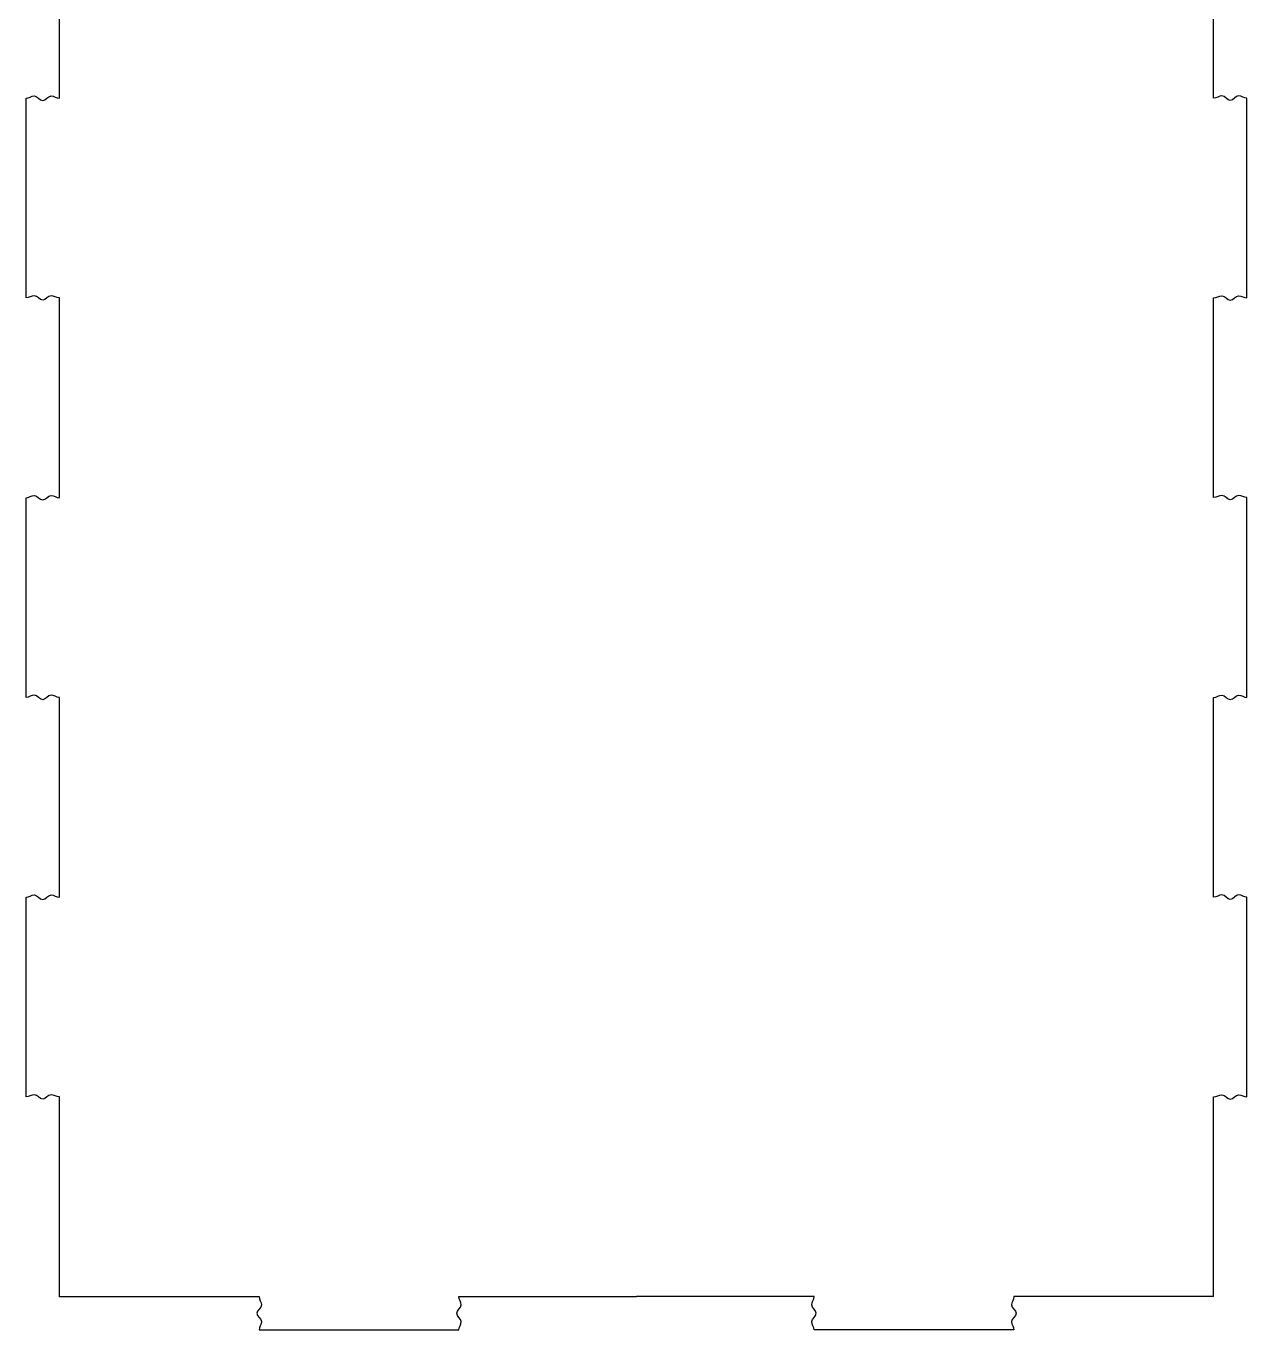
# Model space of a CAD drawing. Extents: x 10 to 233, y 268 to 515.
# Drawn here: x 10.5 to 120.5, y 275.4 to 392.9 of the extents above; entities that cross this region are included whole.
import ezdxf

# ---------------------------------------------------------------- set-up
doc = ezdxf.new("R2010")
doc.units = 0
doc.layers.add('Lid', color=7, linetype='CONTINUOUS')

msp = doc.modelspace()

# ---------------------------------------------------------------- linework, layer by layer
at = {"layer": 'Lid', "color": 1}
for points in [[(13.490508, 386.356375), (13.490508, 395.357247)], [(117.490867, 386.361396), (117.490867, 395.36232)], [(10.490529, 368.354631), (10.490529, 386.356375)], [(120.491175, 368.359548), (120.491175, 386.361396)], [(13.490508, 350.358985), (13.490508, 368.354631)], [(117.490867, 350.363798), (117.490867, 368.359548)], [(10.490529, 332.357241), (10.490529, 350.358985)], [(120.491175, 332.36195), (120.491175, 350.363798)], [(13.490508, 314.355497), (13.490508, 332.357241)], [(117.490867, 314.360101), (117.490867, 332.36195)], [(10.490529, 296.353752), (10.490529, 314.355497)], [(120.491175, 296.358253), (120.491175, 314.360101)], [(13.490508, 278.358106), (13.490508, 296.353752)], [(117.490867, 278.362503), (117.490867, 296.358253)], [(13.490561, 278.360339), (31.490642, 278.360339)], [(49.490769, 278.360339), (65.490877, 278.360339)], [(81.490566, 278.360339), (65.490877, 278.360339)], [(117.490914, 278.360339), (99.490973, 278.360339)], [(31.490642, 275.362292), (49.490769, 275.362292)], [(99.490973, 275.362292), (81.490566, 275.362292)]]:
    msp.add_lwpolyline(points, dxfattribs=at)
for points in [[(10.490529, 386.356375), (10.740504, 386.356375), (10.99048, 386.557614), (11.240595, 386.557614)], [(11.240595, 386.557614), (11.490571, 386.557614), (11.740546, 386.155136), (11.990522, 386.155136)], [(11.990522, 386.155136), (12.240497, 386.155136), (12.490473, 386.557614), (12.740582, 386.557614)], [(12.740582, 386.557614), (12.990558, 386.557614), (13.240533, 386.356375), (13.490508, 386.356375)], [(118.240944, 386.562636), (117.990918, 386.562636), (117.740893, 386.361396), (117.490867, 386.361396)], [(118.991021, 386.160156), (118.740995, 386.160156), (118.49097, 386.562636), (118.240944, 386.562636)], [(119.741098, 386.562636), (119.491072, 386.562636), (119.241047, 386.160156), (118.991021, 386.160156)], [(120.491175, 386.361396), (120.241149, 386.361396), (119.991124, 386.562636), (119.741098, 386.562636)], [(11.240595, 368.55587), (10.99048, 368.55587), (10.740504, 368.354631), (10.490529, 368.354631)], [(11.990522, 368.15949), (11.740546, 368.15949), (11.490571, 368.55587), (11.240595, 368.55587)], [(12.740582, 368.55587), (12.490473, 368.55587), (12.240497, 368.15949), (11.990522, 368.15949)], [(13.490508, 368.354631), (13.240533, 368.354631), (12.990558, 368.55587), (12.740582, 368.55587)], [(117.490867, 368.359548), (117.740893, 368.359548), (117.990918, 368.560788), (118.240944, 368.560788)], [(118.240944, 368.560788), (118.49097, 368.560788), (118.740995, 368.164406), (118.991021, 368.164406)], [(118.991021, 368.164406), (119.241047, 368.164406), (119.491072, 368.560788), (119.741098, 368.560788)], [(119.741098, 368.560788), (119.991124, 368.560788), (120.241149, 368.359548), (120.491175, 368.359548)], [(10.490529, 350.358985), (10.740504, 350.358985), (10.99048, 350.554126), (11.240595, 350.554126)], [(11.240595, 350.554126), (11.490571, 350.554126), (11.740546, 350.157746), (11.990522, 350.157746)], [(11.990522, 350.157746), (12.240497, 350.157746), (12.490473, 350.554126), (12.740582, 350.554126)], [(12.740582, 350.554126), (12.990558, 350.554126), (13.240533, 350.358985), (13.490508, 350.358985)], [(118.240944, 350.55894), (117.990918, 350.55894), (117.740893, 350.363798), (117.490867, 350.363798)], [(118.991021, 350.162558), (118.740995, 350.162558), (118.49097, 350.55894), (118.240944, 350.55894)], [(119.741098, 350.55894), (119.491072, 350.55894), (119.241047, 350.162558), (118.991021, 350.162558)], [(120.491175, 350.363798), (120.241149, 350.363798), (119.991124, 350.55894), (119.741098, 350.55894)], [(11.240595, 332.55848), (10.99048, 332.55848), (10.740504, 332.357241), (10.490529, 332.357241)], [(11.990522, 332.156002), (11.740546, 332.156002), (11.490571, 332.55848), (11.240595, 332.55848)], [(12.740582, 332.55848), (12.490473, 332.55848), (12.240497, 332.156002), (11.990522, 332.156002)], [(13.490508, 332.357241), (13.240533, 332.357241), (12.990558, 332.55848), (12.740582, 332.55848)], [(117.490867, 332.36195), (117.740893, 332.36195), (117.990918, 332.56319), (118.240944, 332.56319)], [(118.240944, 332.56319), (118.49097, 332.56319), (118.740995, 332.160709), (118.991021, 332.160709)], [(118.991021, 332.160709), (119.241047, 332.160709), (119.491072, 332.56319), (119.741098, 332.56319)], [(119.741098, 332.56319), (119.991124, 332.56319), (120.241149, 332.36195), (120.491175, 332.36195)], [(10.490529, 314.355497), (10.740504, 314.355497), (10.99048, 314.556736), (11.240595, 314.556736)], [(11.240595, 314.556736), (11.490571, 314.556736), (11.740546, 314.154258), (11.990522, 314.154258)], [(11.990522, 314.154258), (12.240497, 314.154258), (12.490473, 314.556736), (12.740582, 314.556736)], [(12.740582, 314.556736), (12.990558, 314.556736), (13.240533, 314.355497), (13.490508, 314.355497)], [(118.240944, 314.561342), (117.990918, 314.561342), (117.740893, 314.360101), (117.490867, 314.360101)], [(118.991021, 314.158861), (118.740995, 314.158861), (118.49097, 314.561342), (118.240944, 314.561342)], [(119.741098, 314.561342), (119.491072, 314.561342), (119.241047, 314.158861), (118.991021, 314.158861)], [(120.491175, 314.360101), (120.241149, 314.360101), (119.991124, 314.561342), (119.741098, 314.561342)], [(11.240595, 296.554991), (10.99048, 296.554991), (10.740504, 296.353752), (10.490529, 296.353752)], [(11.990522, 296.158612), (11.740546, 296.158612), (11.490571, 296.554991), (11.240595, 296.554991)], [(12.740582, 296.554991), (12.490473, 296.554991), (12.240497, 296.158612), (11.990522, 296.158612)], [(13.490508, 296.353752), (13.240533, 296.353752), (12.990558, 296.554991), (12.740582, 296.554991)], [(117.490867, 296.358253), (117.740893, 296.358253), (117.990918, 296.559493), (118.240944, 296.559493)], [(118.240944, 296.559493), (118.49097, 296.559493), (118.740995, 296.163111), (118.991021, 296.163111)], [(118.991021, 296.163111), (119.241047, 296.163111), (119.491072, 296.559493), (119.741098, 296.559493)], [(119.741098, 296.559493), (119.991124, 296.559493), (120.241149, 296.358253), (120.491175, 296.358253)], [(31.69062, 277.609662), (31.69062, 277.362544), (31.29071, 277.110764), (31.29071, 276.858984)], [(31.490642, 278.360339), (31.490642, 278.108559), (31.69062, 277.861442), (31.69062, 277.609662)], [(49.290651, 276.858984), (49.290651, 277.110764), (49.690701, 277.362544), (49.690701, 277.609662)], [(49.690701, 277.609662), (49.690701, 277.861442), (49.490769, 278.108559), (49.490769, 278.360339)], [(81.291007, 277.609662), (81.291007, 277.861442), (81.490566, 278.108559), (81.490566, 278.360339)], [(81.690591, 276.858984), (81.690591, 277.110764), (81.291007, 277.362544), (81.291007, 277.609662)], [(99.490973, 278.360339), (99.490973, 278.108559), (99.290948, 277.861442), (99.290948, 277.609662)], [(99.290948, 277.609662), (99.290948, 277.362544), (99.690999, 277.110764), (99.690999, 276.858984)], [(31.29071, 276.858984), (31.29071, 276.611867), (31.69062, 276.360087), (31.69062, 276.108307)], [(49.690701, 276.108307), (49.690701, 276.360087), (49.290651, 276.611867), (49.290651, 276.858984)], [(81.291007, 276.108307), (81.291007, 276.360087), (81.690591, 276.611867), (81.690591, 276.858984)], [(99.690999, 276.858984), (99.690999, 276.611867), (99.290948, 276.360087), (99.290948, 276.108307)], [(31.69062, 276.108307), (31.69062, 275.861189), (31.490642, 275.609409), (31.490642, 275.362292)], [(49.490769, 275.362292), (49.490769, 275.609409), (49.690701, 275.861189), (49.690701, 276.108307)], [(81.490566, 275.362292), (81.490566, 275.609409), (81.291007, 275.861189), (81.291007, 276.108307)], [(99.290948, 276.108307), (99.290948, 275.861189), (99.490973, 275.609409), (99.490973, 275.362292)]]:
    msp.add_open_spline(points, degree=3, dxfattribs=at)

doc.saveas('drawing.dxf')
